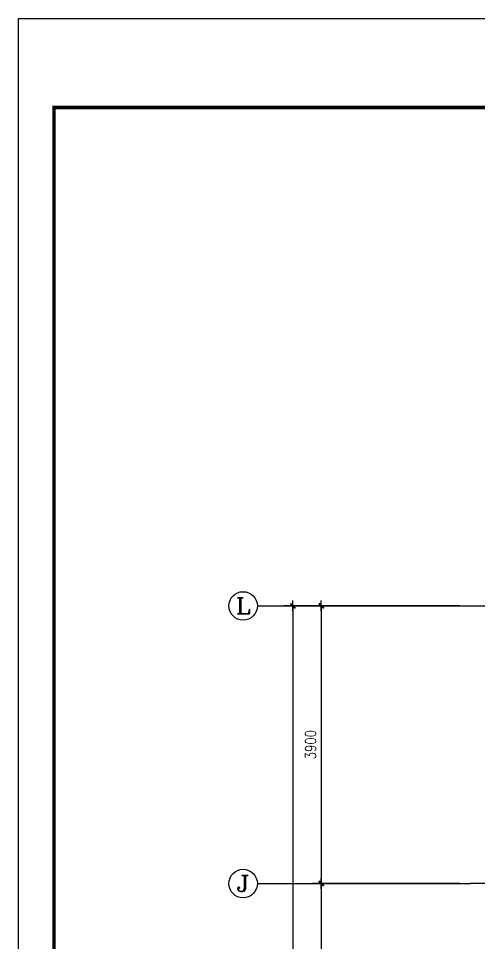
# Model space of a CAD drawing. Extents: x 12400 to 217743, y 86702 to 209848.
# Drawn here: x 110224 to 116692, y 120044 to 133025 of the extents above; entities that cross this region are included whole.
import ezdxf
from ezdxf.enums import TextEntityAlignment as Align

# ---------------------------------------------------------------- set-up
doc = ezdxf.new("R2010")
doc.units = 0
doc.header["$LTSCALE"] = 200
doc.linetypes.add('DOTE', pattern=[2.42, 2, -0.2, 0.02, -0.2])
doc.layers.get('0').update_dxf_attribs({"linetype": 'CONTINUOUS'})
doc.layers.get('DEFPOINTS').update_dxf_attribs({"linetype": 'CONTINUOUS'})
for name, color, linetype in [('AXIS', 3, 'CONTINUOUS'), ('AXIS_TEXT', 7, 'CONTINUOUS'), ('DOTE', 1, 'DOTE'), ('PUB_TITLE', 143, 'CONTINUOUS')]:
    doc.layers.add(name, color=color, linetype=linetype)
doc.styles.add('COMPLEX', font='COMPLEX')
doc.styles.add('DIM_FONT', font='SIMPLEX', dxfattribs={"width": 0.8})
doc.dimstyles.new('DIMN50', dxfattribs={"dimscale": 0.5, "dimtxt": 300, "dimasz": 1, "dimexe": 250, "dimexo": 300, "dimgap": 150, "dimtad": 1, "dimdec": 0, "dimzin": 0, "dimdsep": 46, "dimtxsty": 'DIM_FONT', "dimblk": '_DIMX', "dimblk1": 'DOTSMALL', "dimblk2": 'DOTSMALL', "dimcen": 2.5, "dimclrt": 7, "dimadec": 0, "dimazin": 0, "dimtfac": 1, "dimtdec": 0, "dimtix": 1, "dimtmove": 2, "dimatfit": 3, "dimldrblk": '_DIMX', "dimfxl": 1, "dimtolj": 1, "dimtzin": 0, "dimarcsym": 0})

# ---------------------------------------------------------------- blocks, each defined once
blk = doc.blocks.new('_DIMX')
blk.add_line((-150, 0), (150, 0))
at = {"const_width": 50}
blk.add_lwpolyline([(-70, -70), (70, 70)], dxfattribs=at)
blk = doc.blocks.new('*D1406')
at = {"layer": 'AXIS', "color": 0, "lineweight": -2}
for p, q in [((116431, 124773), (114357, 124773)), ((114482, 124772), (114482, 120873)), ((116431, 120873), (114357, 120873))]:
    blk.add_line(p, q, dxfattribs=at)
at = {"layer": 'DEFPOINTS', "color": 0}
for p in [(116581, 124773), (114482, 120873), (116581, 120873)]:
    blk.add_point(p, dxfattribs=at)
at = {"layer": 'AXIS', "color": 0, "lineweight": -2, "xscale": 0.5, "yscale": 0.5, "zscale": 0.5}
for p, rotation in [((114482, 124773), 90), ((114482, 120873), 270)]:
    blk.add_blockref('_DIMX', p, dxfattribs=dict(at, rotation=rotation))
at = {"layer": 'AXIS', "color": 7, "insert": (114332, 122823), "char_height": 150, "attachment_point": 5, "rotation": 90, "style": 'DIM_FONT'}
blk.add_mtext('\\A1;3900', dxfattribs=at)
blk = doc.blocks.new('_DOTSMALL')
at = {"color": 0, "linetype": 'ByBlock', "const_width": 0.5}
blk.add_lwpolyline([(-0.0625, 0, 1), (0.0625, 0, 1)], format="xyb", close=True, dxfattribs=at)
blk = doc.blocks.new('*D1407')
at = {"layer": 'AXIS', "color": 0, "lineweight": -2}
for p, q in [((116431, 124773), (113957, 124773)), ((114082, 124772), (114082, 104073)), ((116431, 104073), (113957, 104073))]:
    blk.add_line(p, q, dxfattribs=at)
at = {"layer": 'DEFPOINTS', "color": 0}
for p in [(116581, 124773), (114082, 104073), (116581, 104073)]:
    blk.add_point(p, dxfattribs=at)
at = {"layer": 'AXIS', "color": 0, "lineweight": -2, "xscale": 0.5, "yscale": 0.5, "zscale": 0.5}
for p, rotation in [((114082, 124773), 90), ((114082, 104073), 270)]:
    blk.add_blockref('_DIMX', p, dxfattribs=dict(at, rotation=rotation))
at = {"layer": 'AXIS', "color": 7, "insert": (113932, 114423), "char_height": 150, "attachment_point": 5, "rotation": 90, "style": 'DIM_FONT'}
blk.add_mtext('\\A1;20700', dxfattribs=at)
blk = doc.blocks.new('_AXISO')
blk.add_circle((0, 0), 0.5)
at = {"layer": 'AXIS_TEXT', "style": 'COMPLEX', "width": 1.041667}
blk.add_attdef('A', text='', height=0.56, dxfattribs=at).set_placement((-0.25, -0.28), (0.25, -0.28), align=Align.FIT)
blk = doc.blocks.new('*D1454')
at = {"layer": 'AXIS', "color": 0, "lineweight": -2}
for p, q in [((116431, 120873), (114357, 120873)), ((114482, 120872), (114482, 118173)), ((116431, 118173), (114357, 118173))]:
    blk.add_line(p, q, dxfattribs=at)
at = {"layer": 'DEFPOINTS', "color": 0}
for p in [(116581, 120873), (114482, 118173), (116581, 118173)]:
    blk.add_point(p, dxfattribs=at)
at = {"layer": 'AXIS', "color": 0, "lineweight": -2, "xscale": 0.5, "yscale": 0.5, "zscale": 0.5}
for p, rotation in [((114482, 120873), 90), ((114482, 118173), 270)]:
    blk.add_blockref('_DIMX', p, dxfattribs=dict(at, rotation=rotation))
at = {"layer": 'AXIS', "color": 7, "insert": (114332, 119523), "char_height": 150, "attachment_point": 5, "rotation": 90, "style": 'DIM_FONT'}
blk.add_mtext('\\A1;2700', dxfattribs=at)

msp = doc.modelspace()

# ---------------------------------------------------------------- linework, layer by layer
at = {"layer": 'AXIS'}
for p, q in [((113582.291, 124772.868), (116581.355, 124772.868)), ((113582.291, 120872.868), (116581.355, 120872.868))]:
    msp.add_line(p, q, dxfattribs=at)
at = {"layer": 'DOTE'}
for p, q in [((116581.355, 124772.868), (131497.795, 124772.868)), ((131497.795, 120872.868), (116581.355, 120872.868))]:
    msp.add_line(p, q, dxfattribs=at)
at = {"layer": 'PUB_TITLE'}
msp.add_lwpolyline([(110224.074, 90975.193), (110224.074, 133025.193), (139924.074, 133025.193), (139924.074, 90975.193)], close=True, dxfattribs=at)
at = {"layer": 'PUB_TITLE', "const_width": 50}
msp.add_lwpolyline([(110724.074, 91475.193), (139424.074, 91475.193), (139424.074, 131775.193), (110724.074, 131775.193)], close=True, dxfattribs=at)

# ---------------------------------------------------------------- block references
at = {"layer": 'AXIS'}
ref = msp.add_blockref('_AXISO', (113382.291, 124772.868), dxfattribs=dict(at, xscale=400, yscale=400, zscale=400))
ref.add_attrib('A', 'L', dxfattribs={"layer": 'AXIS_TEXT', "height": 224, "style": 'COMPLEX', "width": 1.25}).set_placement((113282.291, 124660.868), (113482.291, 124660.868), align=Align.FIT)
ref = msp.add_blockref('_AXISO', (113382.291, 120872.868), dxfattribs=dict(at, xscale=400, yscale=400, zscale=400))
ref.add_attrib('A', 'J', dxfattribs={"layer": 'AXIS_TEXT', "height": 224, "style": 'COMPLEX', "width": 1.704545}).set_placement((113282.291, 120760.868), (113482.291, 120760.868), align=Align.FIT)

# ---------------------------------------------------------------- dimensions: what is measured, and where the dimension line sits
dim = msp.add_aligned_dim(p1=(116581.355, 124772.868), p2=(116581.355, 104072.868), distance=-2499.064, dimstyle='DIMN50', dxfattribs=at)
dim.commit()
dim.dimension.update_dxf_attribs({"geometry": '*D1407', "text_midpoint": (113932.291, 114422.868)})
for base, p1, p2, picture, middle in [((114482.291, 120872.868), (116581.355, 124772.868), (116581.355, 120872.868), '*D1406', (114332.291, 122822.868)), ((114482.291, 118172.868), (116581.355, 120872.868), (116581.355, 118172.868), '*D1454', (114332.291, 119522.868))]:
    dim = msp.add_linear_dim(base=base, p1=p1, p2=p2, angle=90, dimstyle='DIMN50', dxfattribs=at)
    dim.commit()
    dim.dimension.update_dxf_attribs({"geometry": picture, "text_midpoint": middle})

doc.saveas('drawing.dxf')
